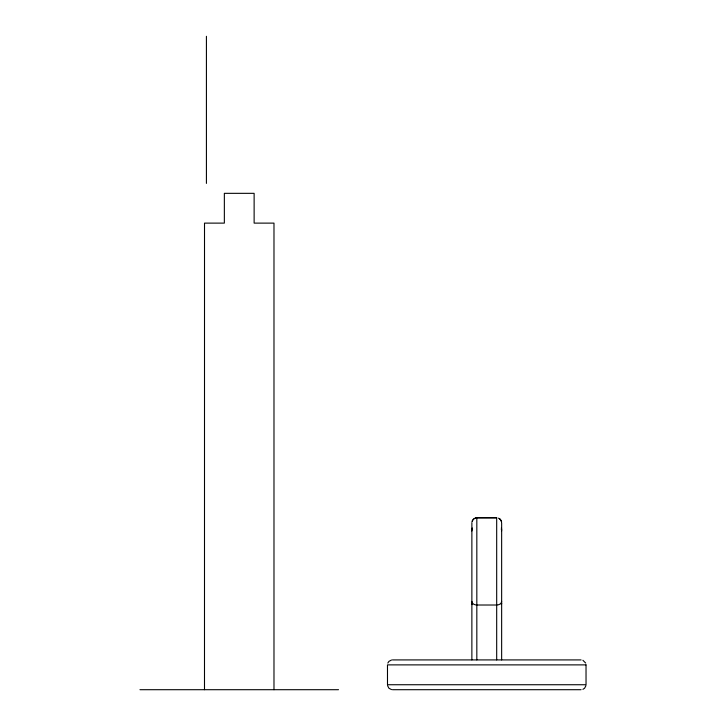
<?xml version="1.0" encoding="UTF-8"?>
<svg xmlns="http://www.w3.org/2000/svg" width="726" height="726" viewBox="0 0 726 726"><rect width="100%" height="100%" fill="white"/><g stroke="black" fill="none" stroke-linecap="round" stroke-linejoin="round"><path stroke-width="1.09" d="M471.954 521.84L473.325 519.272M585.946 685.643L584.575 688.248L582.896 689.355M387.838 663.056L388.936 661.368L391.55 659.998M472.218 520.959L472.68 520.07M473.325 519.235L475.929 517.865M474.114 518.627L475.929 517.901M476.828 517.774L496.684 517.774M392.448 659.916L581.072 659.916M139.964 689.7L338.516 689.7M392.448 689.7L581.072 689.7M391.55 689.618L388.936 688.248L387.566 685.643M498.517 518.173L500.196 519.235L501.566 521.84M582.896 660.27L585.682 663.056M499.406 518.627L500.84 520.07M501.303 520.95L501.566 521.876M501.648 522.747L501.648 659.916M496.684 659.916L496.684 517.783L476.828 517.801L476.828 659.916M471.873 522.747L471.873 659.916M273.983 689.7L273.983 223.118L254.127 223.118L254.127 193.334L224.352 193.334L224.352 223.118L204.514 223.118L204.496 689.7M206.42 36.3L206.42 183.406M501.648 601.373A4.973 3.639 0 0 1 496.684 605.012L476.828 605.012A4.973 3.639 0 0 1 471.873 601.373M471.873 529.644A4.964 4.247 -0.2 0 1 472.263 527.993M471.873 530.987A4.973 4.283 0 0 1 472.254 529.327M472.254 604.631A4.973 3.721 -0.5 0 1 471.873 603.188M501.303 528.074A4.964 4.247 0 0 1 501.648 529.644M501.303 529.408A4.973 4.283 0 0 1 501.648 530.987M501.648 603.188A4.973 3.703 0 0 1 501.294 604.549M586.036 664.88L387.484 664.88L387.493 684.736L586.036 684.736L586.027 664.88"/></g></svg>
